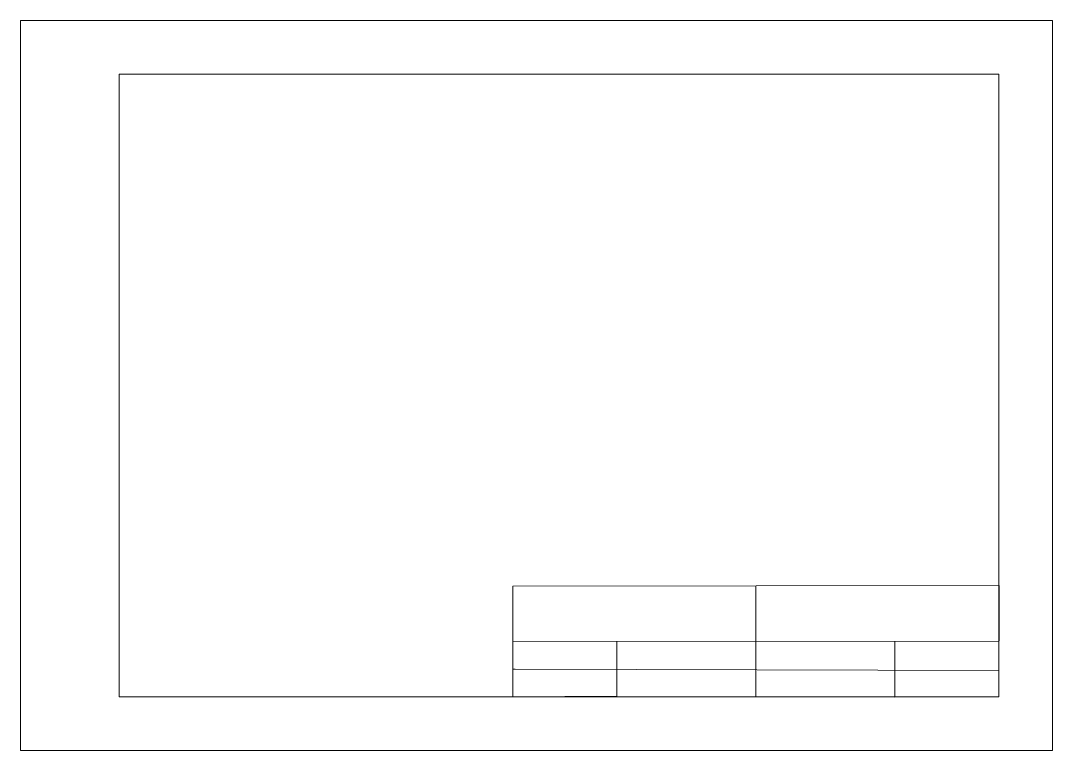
# Paper-space layout 'To2' of a CAD drawing. Header units: millimetres. Extents: x 99 to 396, y 41 to 251.
import ezdxf

# ---------------------------------------------------------------- set-up
doc = ezdxf.new("R2010")
doc.units = ezdxf.units.MM
doc.header["$MEASUREMENT"] = 0
doc.linetypes.add('ACAD_ISO04W100', pattern=[30, 24, -3, 0, -3])
doc.layers.add('NetTruc', color=92, linetype='ACAD_ISO04W100', lineweight=20)

psp = doc.layouts.new('To2')

# ---------------------------------------------------------------- linework, layer by layer
at = {"layer": 'NetTruc', "ltscale": 25}
for p, q in [((126.97, 235.46), (380.23, 235.46)), ((126.97, 235.46), (126.97, 56.3)), ((380.23, 235.46), (380.23, 56.3)), ((380.32, 88.3), (240.32, 88.1)), ((240.32, 88.1), (240.32, 56.3)), ((310.32, 88.2), (310.32, 56.3)), ((380.23, 56.3), (380.32, 88.3)), ((240.32, 72.2), (380.28, 72.3)), ((270.32, 56.52), (270.31, 72.22)), ((350.32, 56.19), (350.31, 72.28)), ((241, 64.27), (240.32, 64.27)), ((241, 64.27), (380.25, 63.87)), ((240.32, 56.3), (270.32, 56.52)), ((380.23, 56.3), (126.97, 56.3)), ((310.32, 56.3), (350.32, 56.19))]:
    psp.add_line(p, q, dxfattribs=at)
psp.add_lwpolyline([(98.65, 250.88), (395.65, 250.88), (395.65, 40.88), (98.65, 40.88)], close=True, dxfattribs=at)

doc.saveas('drawing.dxf')
